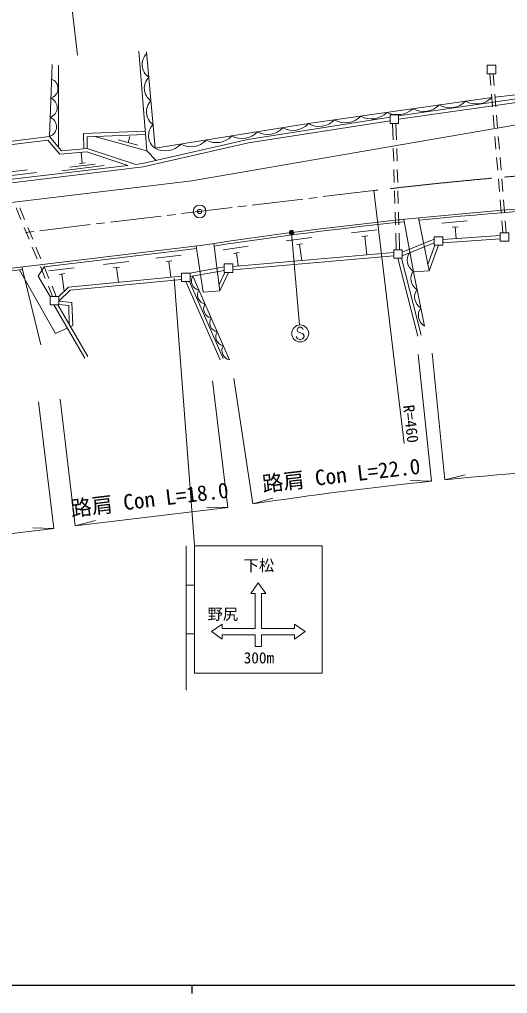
# Model space of a CAD drawing. Units: millimetres at full size, sheet at 1:1000; details may follow other scales. Extents: x 40000 to 680000, y 20000 to 380000.
# Drawn here: x 147730 to 205156, y 204000 to 318694 of the extents above; entities that cross this region are included whole.
import ezdxf
from ezdxf.enums import TextEntityAlignment as Align

# ---------------------------------------------------------------- set-up
doc = ezdxf.new("R2010")
doc.units = ezdxf.units.MM
doc.header["$LTSCALE"] = 1000
doc.header["$PDMODE"] = 32
doc.header["$PDSIZE"] = 500
doc.linetypes.add('CHAIN', pattern=[18.5, 12, -1.5, 3.5, -1.5])
for name, color, linetype, lineweight in [('M-BGD', 7, 'Continuous', 13), ('M-BMK', 2, 'CHAIN', 13), ('M-BMK-SRVR', 3, 'Continuous', 13), ('M-STR-HTXT', 7, 'Continuous', 13), ('M-STR-STRC', 7, 'Continuous', 13), ('M-TTL-BAND', 7, 'Continuous', 25)]:
    doc.layers.add(name, color=color, linetype=linetype, lineweight=lineweight)
doc.styles.add('ＭＳ ゴシック', font='')
doc.styles.get('ＭＳ ゴシック').set_extended_font_data('MS Gothic')

msp = doc.modelspace()

# ---------------------------------------------------------------- hatches: boundary and pattern name
at = {"layer": 'M-STR-HTXT'}
msp.add_hatch(color=256, dxfattribs=at).paths.add_polyline_path([(179588, 293412, -0.41421), (179561, 293765, -0.41421), (179914, 293791, -1)])

# ---------------------------------------------------------------- linework, layer by layer
at = {"layer": 'M-BGD'}
for p, q in [((151242, 304916), (151556, 313393)), ((152313, 313316), (152301, 303662)), ((203185, 310913), (203071, 312305)), ((203587, 310913), (203473, 312305)), ((203389, 308421), (203267, 309916)), ((203791, 308421), (203668, 309916)), ((203593, 305929), (203471, 307424)), ((203995, 305929), (203872, 307424)), ((191688, 304508), (191632, 306449)), ((192088, 304508), (192032, 306449)), ((162723, 303246), (156590, 304913)), ((159358, 304533), (161674, 303904)), ((160516, 304219), (160705, 304913)), ((203797, 303438), (203675, 304933)), ((204199, 303438), (204076, 304933)), ((155123, 301781), (154972, 303040)), ((191761, 302009), (191717, 303509)), ((192161, 302009), (192118, 303509)), ((153670, 301304), (156648, 301662)), ((154776, 301739), (155471, 301823)), ((162209, 301726), (161426, 301632)), ((204002, 300946), (203879, 302441)), ((204403, 300946), (204280, 302441)), ((162278, 301331), (125719, 296940)), ((160486, 301519), (126368, 297421)), ((144757, 300083), (149722, 300679)), ((145697, 300649), (148675, 301007)), ((152712, 300887), (157677, 301483)), ((191834, 299510), (191790, 301010)), ((192234, 299510), (192191, 301010)), ((204206, 298454), (204083, 299949)), ((204607, 298454), (204485, 299949)), ((191907, 297011), (191863, 298511)), ((192307, 297011), (192264, 298511)), ((204410, 295963), (204287, 297458)), ((204811, 295963), (204689, 297458)), ((147905, 295137), (147335, 296524)), ((148338, 295137), (147767, 296524)), ((191980, 294512), (191936, 296012)), ((192380, 294512), (192337, 296012)), ((200420, 294994), (197433, 294714)), ((204605, 293574), (204491, 294966)), ((205007, 293574), (204893, 294966)), ((148857, 292825), (148286, 294212)), ((149289, 292825), (148718, 294212)), ((189774, 293930), (186794, 293586)), ((199331, 294289), (198634, 294224)), ((198983, 294257), (199109, 292913)), ((182101, 293015), (179127, 292622)), ((188701, 293202), (188005, 293122)), ((188353, 293162), (188603, 290996)), ((192066, 291572), (192009, 293513)), ((192466, 291572), (192410, 293513)), ((192766, 291288), (196543, 292820)), ((204306, 293274), (197543, 292805)), ((204306, 292873), (197543, 292404)), ((168994, 292066), (121123, 286316)), ((149808, 290513), (149237, 291900)), ((150240, 290513), (149670, 291900)), ((168583, 291714), (150633, 289558)), ((174649, 292005), (171681, 291566)), ((181040, 292269), (180346, 292178)), ((180693, 292224), (180943, 290327)), ((192766, 290856), (196543, 292388)), ((196617, 292104), (195790, 289828)), ((197043, 292104), (195943, 289079)), ((160582, 290210), (157604, 289852)), ((166744, 290950), (163765, 290592)), ((165666, 290276), (164971, 290193)), ((165319, 290235), (165544, 288358)), ((191766, 291273), (172818, 289617)), ((191766, 290871), (172818, 289215)), ((173599, 291243), (172906, 291141)), ((173253, 291192), (173477, 289674)), ((192266, 290572), (194620, 281410)), ((192679, 290572), (195007, 281510)), ((148092, 289253), (109448, 284612)), ((148056, 289551), (148092, 289253)), ((150235, 280386), (148092, 289253)), ((150759, 288201), (150188, 289588)), ((151192, 288201), (150621, 289588)), ((154153, 289437), (151175, 289080)), ((159505, 289536), (158810, 289453)), ((159158, 289495), (159366, 287759)), ((167803, 288825), (171818, 289560)), ((167803, 288418), (171818, 289153)), ((153076, 288764), (152381, 288681)), ((152728, 288722), (152973, 286687)), ((168110, 288474), (172425, 278628)), ((171877, 288916), (171207, 287469)), ((172318, 288916), (171303, 286725)), ((194080, 288998), (195380, 282592)), ((151630, 286085), (151140, 287276)), ((152062, 286085), (151572, 287276)), ((167303, 287825), (171343, 278604)), ((167740, 287825), (171709, 278765)), ((155428, 278809), (151762, 285085)), ((155774, 279011), (152225, 285085)), ((153994, 282651), (153722, 282523))]:
    msp.add_line(p, q, dxfattribs=at)
for points in [[(163824, 302097), (162723, 303246), (161769, 314945)], [(203300, 309510), (181731, 306429), (163692, 303528), (162680, 314879)], [(246490, 308915), (229371, 309717), (205923, 309293), (192332, 307353)], [(203697, 309559), (206102, 309833), (215070, 310349), (230977, 310605), (243561, 309898)], [(246490, 308514), (229366, 309316), (205955, 308894), (192332, 306949)], [(265652, 305014), (229328, 306715), (206202, 306298), (168015, 299704), (69283, 287845)], [(191332, 307174), (174584, 304573), (162209, 301726)], [(191332, 306770), (174659, 304180), (162278, 301331)], [(155299, 303471), (155271, 305259), (162534, 305558)], [(155698, 303507), (155677, 304875), (162567, 305159)], [(161426, 301632), (155698, 303507), (152662, 303235), (151242, 304916), (145278, 304167)], [(160486, 301519), (155652, 303101), (152491, 302818), (151076, 304492), (145278, 303764)], [(192976, 295159), (194080, 288998), (195943, 289079), (194665, 295331)], [(168539, 292011), (169336, 286582), (171303, 286725), (170582, 292308)], [(153359, 282352), (151980, 281702), (147737, 289211)], [(151346, 286085), (149944, 288477), (150633, 289558)], [(152346, 286085), (153497, 287190), (166803, 288481)], [(152346, 285531), (153674, 286806), (166803, 288079)], [(152346, 285531), (153905, 285377), (153994, 282651)], [(152346, 285129), (153516, 285014), (153590, 282749)]]:
    msp.add_lwpolyline(points, dxfattribs=at)
for points in [[(202772, 312305), (203772, 312305), (203772, 313305), (202772, 313305)], [(191332, 306449), (192332, 306449), (192332, 307449), (191332, 307449)], [(196543, 292104), (197543, 292104), (197543, 293104), (196543, 293104)], [(204306, 292574), (205306, 292574), (205306, 293574), (204306, 293574)], [(191766, 290572), (192766, 290572), (192766, 291572), (191766, 291572)], [(171818, 288916), (172818, 288916), (172818, 289916), (171818, 289916)], [(166803, 287825), (167803, 287825), (167803, 288825), (166803, 288825)], [(151346, 285085), (152346, 285085), (152346, 286085), (151346, 286085)]]:
    msp.add_lwpolyline(points, close=True, dxfattribs=at)
for centre, radius, start, end in [((164006, 313393), 1837, 135.44823, 234.74895), ((151062, 310571), 1194, 286.88113, 68.87673), ((164255, 310605), 1837, 135.44823, 234.74895), ((150978, 308315), 1194, 286.88113, 68.87673), ((164504, 307816), 1837, 135.44823, 234.74895), ((195310, 310417), 2556, 240.61502, 315.64315), ((198391, 310857), 2556, 240.61502, 315.64315), ((201473, 311297), 2556, 240.61502, 315.64315), ((189147, 309536), 2556, 240.61502, 315.64315), ((192176, 310348), 2862, 245.1942, 311.06398), ((150895, 306058), 1194, 286.88113, 68.87673), ((164753, 305028), 1837, 135.44823, 234.74895), ((179917, 308119), 2479, 241.24296, 317.03325), ((182985, 308656), 2556, 240.61502, 315.64315), ((186066, 309096), 2556, 240.61502, 315.64315), ((173904, 307152), 2479, 241.24296, 317.03325), ((176910, 307635), 2479, 241.24296, 317.03325), ((164885, 305701), 2479, 241.24296, 317.03325), ((167891, 306184), 2479, 241.24296, 317.03325), ((170898, 306668), 2479, 241.24296, 317.03325), ((243778, -193302), 491095, 86.03804, 98.75901), ((242736, -182653), 480112, 89.46862, 95.73947), ((242736, -182653), 480112, 95.9429, 98.6389), ((194867, 290345), 1513, 144.84259, 238.10149), ((195304, 288189), 1513, 144.84259, 238.10149), ((169057, 287911), 1102, 149.24267, 258.07784), ((169776, 286270), 1102, 149.24267, 258.07784), ((195742, 286033), 1513, 144.84259, 238.10149), ((170495, 284629), 1102, 149.24267, 258.07784), ((196180, 283876), 1513, 144.84259, 238.10149), ((171214, 282988), 1102, 149.24267, 258.07784), ((171933, 281347), 1102, 149.24267, 258.07784), ((172652, 279706), 1102, 149.24267, 258.07784)]:
    msp.add_arc(centre, radius, start, end, dxfattribs=at)
at = {"layer": 'M-BMK'}
for p, q in [((189423, 298548), (183466, 297833)), ((181083, 297547), (175126, 296831)), ((182771, 297749), (181778, 297630)), ((172743, 296545), (166785, 295829)), ((174431, 296748), (173438, 296628)), ((164403, 295543), (158445, 294828)), ((166090, 295746), (165098, 295627)), ((149410, 293742), (148417, 293623)), ((156063, 294541), (150105, 293826)), ((157750, 294744), (156758, 294625))]:
    msp.add_line(p, q, dxfattribs=at)
msp.add_arc((244279, -158169), 460000, 81.28211, 96.84902, dxfattribs=at)
at = {"layer": 'M-BMK-SRVR'}
msp.add_circle((168919, 296086), 750, dxfattribs=at)
msp.add_point((168919, 296086), dxfattribs=at)
at = {"layer": 'M-STR-HTXT'}
for p, q in [((154559, 314505), (152770, 329398)), ((189423, 298548), (193000, 268762)), ((179751, 293602), (180674, 282718)), ((165946, 288197), (168327, 256797)), ((194652, 279246), (196204, 264326)), ((196294, 279413), (197794, 264488)), ((172970, 276428), (175198, 261651)), ((170455, 276126), (172244, 261233)), ((149964, 273665), (151753, 258772)), ((152506, 273970), (154294, 259078)), ((197794, 264488), (200180, 265064)), ((196204, 264326), (193750, 264405)), ((175198, 261651), (177555, 262340)), ((172244, 261233), (154294, 259078)), ((172244, 261233), (169789, 261283)), ((154294, 259078), (156667, 259707)), ((151753, 258772), (113109, 254131)), ((151753, 258772), (149299, 258822))]:
    msp.add_line(p, q, dxfattribs=at)
msp.add_circle((179751, 293602), 250, dxfattribs=at)
for start, end in [(89.60236, 95.73825), (95.93729, 98.57519)]:
    msp.add_arc((243784, -193181), 459974, start, end, dxfattribs=at)
at = {"layer": 'M-STR-STRC'}
for p, q in [((180486, 282358), (180395, 282176)), ((180395, 282176), (180395, 282086)), ((180667, 282449), (180486, 282358)), ((180849, 282449), (180667, 282449)), ((181031, 282358), (180849, 282449)), ((181122, 282176), (181031, 282358)), ((180395, 281176), (180304, 281358)), ((180395, 282086), (180486, 281904)), ((180486, 281086), (180395, 281176)), ((180486, 281904), (181031, 281722)), ((180667, 280995), (180486, 281086)), ((181031, 281086), (180849, 280995)), ((181031, 281722), (181122, 281631)), ((181122, 281176), (181031, 281086)), ((181122, 281631), (181213, 281449)), ((181213, 281358), (181122, 281176)), ((181213, 281449), (181213, 281358)), ((180849, 280995), (180667, 280995)), ((167327, 256726), (167327, 239726)), ((168327, 256726), (168327, 241726)), ((168327, 256726), (183327, 256726)), ((183327, 256726), (183327, 241726)), ((167327, 252101), (168327, 252101)), ((175452, 251111), (175452, 246986)), ((176202, 246986), (176202, 251111)), ((171577, 247486), (171577, 246986)), ((175452, 246986), (171577, 246986)), ((176202, 246986), (180077, 246986)), ((167327, 246351), (168327, 246351)), ((171577, 246236), (175452, 246236)), ((176202, 244861), (176202, 246236)), ((176202, 246236), (180077, 246236)), ((168327, 241726), (183327, 241726))]:
    msp.add_line(p, q, dxfattribs=at)
for points in [[(175452, 251111), (174952, 251111), (175827, 252361)], [(175827, 252361), (176702, 251111), (176202, 251111)], [(171577, 246236), (171577, 245736), (170327, 246611), (171577, 247486)], [(180077, 246986), (180077, 247486), (181327, 246611), (180077, 245736), (180077, 246236)], [(174375, 246236), (174687, 246236), (175452, 246236)], [(175452, 246236), (175452, 244861), (176202, 244861)]]:
    msp.add_lwpolyline(points, dxfattribs=at)
msp.add_circle((180758, 281722), 1000, dxfattribs=at)
at = {"layer": 'M-TTL-BAND'}
for p, q in [((40000, 205000), (579000, 205000)), ((168000, 205000), (168000, 204000))]:
    msp.add_line(p, q, dxfattribs=at)

# ---------------------------------------------------------------- texts
at = {"layer": 'M-STR-HTXT', "style": 'ＭＳ ゴシック'}
msp.add_text('R=460', height=1320, rotation=276.849, dxfattribs=at).set_placement((192469, 273183), align=Align.BOTTOM_LEFT)
for s, rotation, p in [('路肩 Con L=22.0', 6.597, (185752, 263594)), ('路肩 Con L=18.0', 6.849, (163203, 260730))]:
    msp.add_text(s, height=1833, rotation=rotation, dxfattribs=at).set_placement(p, align=Align.BOTTOM_CENTER)
at = {"layer": 'M-STR-STRC', "style": 'ＭＳ ゴシック'}
for s, p in [('下松', (175905, 253358)), ('野尻', (171655, 247621))]:
    msp.add_text(s, height=1320, dxfattribs=at).set_placement(p, align=Align.BOTTOM_CENTER)
msp.add_text('300m', height=1320, dxfattribs=at).set_placement((174105, 242474), align=Align.BOTTOM_LEFT)

doc.saveas('drawing.dxf')
